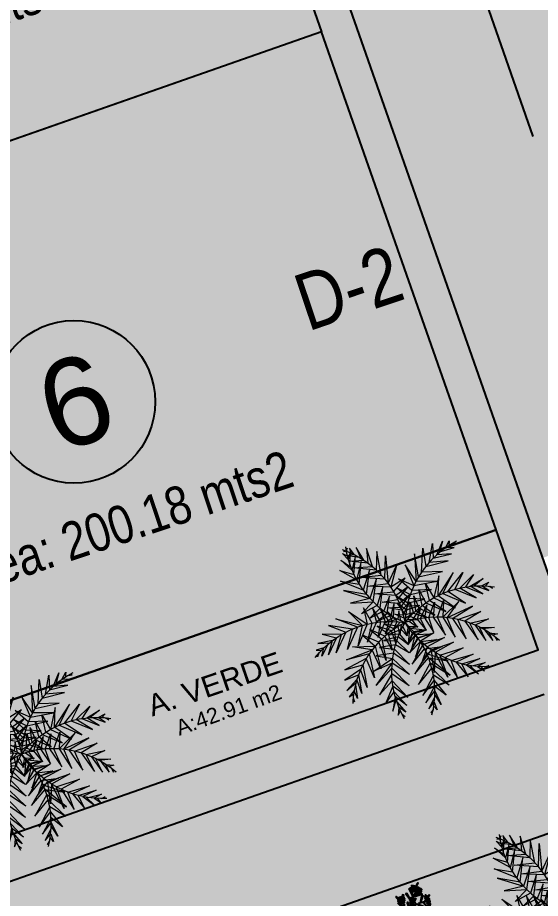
# Model space of a CAD drawing. Header units: millimetres. Extents: x 603733 to 1211550, y 1310999 to 2622648.
# Drawn here: x 605826.96 to 605838.99, y 1311095.22 to 1311115.49 of the extents above; entities that cross this region are included whole.
import ezdxf

# ---------------------------------------------------------------- set-up
doc = ezdxf.new("R2010")
doc.units = ezdxf.units.MM
for name, color, linetype in [('CVL_CUADCON_LIN', 8, 'Continuous'), ('FLORES', 7, 'Continuous'), ('MUEBLES', 1, 'Continuous'), ('PALME-1', 82, 'Continuous'), ('ROTULOS LOTES', 1, 'Continuous'), ('texto', 7, 'Continuous')]:
    doc.layers.add(name, color=color, linetype=linetype)
doc.styles.add('PUNTOS PI', font='arial.ttf', dxfattribs={"height": 2.75})
doc.styles.add('ROTULOS', font='arial.ttf', dxfattribs={"height": 3})
doc.styles.get("Standard").update_dxf_attribs({"font": 'arial.ttf'})
doc.styles.add('TSN - Arial Narrow', font='ARIALN.TTF')

# ---------------------------------------------------------------- blocks, each defined once
blk = doc.blocks.new('A$C48C97B70')
at = {"layer": 'PALME-1', "lineweight": 5}
for p, q in [((2.072, 6.54), (2.171, 6.533)), ((2.216, 6.497), (2.072, 6.54)), ((2.109, 6.384), (2.41, 6.325)), ((2.556, 6.176), (2.109, 6.384)), ((2.315, 6.6), (2.309, 6.418)), ((2.41, 6.325), (2.315, 6.6)), ((2.552, 6.547), (2.605, 6.122)), ((2.687, 6.026), (2.552, 6.547)), ((2.903, 6.407), (2.793, 5.89)), ((2.912, 5.72), (2.903, 6.407)), ((2.171, 6.148), (2.687, 6.026)), ((2.793, 5.89), (2.171, 6.148)), ((3.221, 6.198), (3.009, 5.561)), ((3.129, 5.334), (3.221, 6.198)), ((2.251, 5.877), (2.912, 5.72)), ((3.009, 5.561), (2.251, 5.877)), ((3.21, 5.152), (3.477, 5.948)), ((3.477, 5.948), (3.277, 4.976)), ((2.388, 5.472), (3.129, 5.334)), ((3.21, 5.152), (2.388, 5.472)), ((3.277, 4.976), (3.756, 5.506)), ((3.756, 5.506), (3.328, 4.818)), ((2.535, 5.1), (3.277, 4.976)), ((3.328, 4.818), (2.535, 5.1)), ((2.683, 4.767), (3.377, 4.635)), ((3.409, 4.484), (2.683, 4.767)), ((3.909, 4.977), (3.328, 4.818)), ((3.377, 4.635), (3.909, 4.977)), ((1.619, 4.431), (2.125, 3.798)), ((1.959, 3.803), (1.619, 4.431)), ((3.925, 4.65), (3.409, 4.484)), ((3.435, 4.33), (3.925, 4.65)), ((4.221, 3.864), (4.266, 4.448)), ((4.266, 4.448), (4.368, 3.915)), ((4.516, 3.959), (4.561, 4.59)), ((4.561, 4.59), (4.7, 4.004)), ((5.099, 4.709), (4.7, 4.004)), ((4.863, 4.035), (5.099, 4.709)), ((5.621, 4.675), (4.863, 4.035)), ((5.049, 4.06), (5.621, 4.675)), ((5.248, 4.076), (5.963, 4.571)), ((5.963, 4.571), (5.505, 4.079)), ((0.788, 4.157), (1.318, 3.745)), ((1.572, 3.782), (0.788, 4.157)), ((1.109, 4.315), (1.959, 3.803)), ((1.771, 3.798), (1.109, 4.315)), ((2.169, 4.399), (2.125, 3.798)), ((2.314, 3.783), (2.169, 4.399)), ((2.483, 4.305), (2.467, 3.763)), ((2.621, 3.736), (2.483, 4.305)), ((2.742, 4.179), (2.773, 3.702)), ((2.911, 3.665), (2.742, 4.179)), ((2.871, 4.392), (3.435, 4.33)), ((3.454, 4.176), (2.871, 4.392)), ((3.012, 4.138), (3.464, 4.032)), ((3.469, 3.911), (3.012, 4.138)), ((3.893, 4.364), (3.454, 4.176)), ((3.464, 4.032), (3.893, 4.364)), ((3.468, 3.739), (3.827, 4.113)), ((3.827, 4.113), (3.469, 3.911)), ((3.945, 3.747), (4.03, 4.282)), ((4.03, 4.282), (4.076, 3.806)), ((5.691, 4.07), (6.298, 4.391)), ((6.298, 4.391), (5.897, 4.047)), ((6.068, 4.019), (6.59, 4.15)), ((6.59, 4.15), (6.19, 3.993)), ((0.485, 3.926), (0.936, 3.651)), ((1.136, 3.706), (0.485, 3.926)), ((1.771, 3.798), (1.195, 3.13)), ((1.595, 3.144), (1.959, 3.803)), ((2.125, 3.798), (1.595, 3.144)), ((2.956, 4.034), (3.027, 3.628)), ((3.19, 3.57), (2.956, 4.034)), ((3.181, 3.857), (3.468, 3.739)), ((3.462, 3.617), (3.181, 3.857)), ((3.685, 3.61), (3.842, 4.104)), ((3.842, 4.104), (3.836, 3.693)), ((4.076, 3.806), (4.544, 3.399)), ((4.544, 3.399), (4.221, 3.864)), ((4.368, 3.915), (4.964, 3.413)), ((4.964, 3.413), (4.516, 3.959)), ((4.7, 4.004), (5.327, 3.442)), ((5.327, 3.442), (4.863, 4.035)), ((5.049, 4.06), (5.724, 3.492)), ((5.724, 3.492), (5.248, 4.076)), ((5.505, 4.079), (6.145, 3.565)), ((6.145, 3.565), (5.691, 4.07)), ((5.897, 4.047), (6.422, 3.625)), ((6.422, 3.625), (6.068, 4.019)), ((6.261, 3.976), (6.658, 3.683)), ((6.462, 3.919), (6.749, 3.967)), ((6.658, 3.683), (6.462, 3.919)), ((6.749, 3.967), (6.592, 3.874)), ((6.706, 3.831), (6.813, 3.725)), ((6.813, 3.725), (6.759, 3.809)), ((0.236, 3.642), (0.655, 3.551)), ((0.772, 3.596), (0.236, 3.642)), ((0.588, 3.523), (0.242, 3.171)), ((0.936, 3.651), (0.485, 3.15)), ((0.485, 3.15), (0.772, 3.596)), ((1.318, 3.745), (0.768, 3.135)), ((0.768, 3.135), (1.136, 3.706)), ((1.195, 3.13), (1.572, 3.782)), ((1.958, 3.173), (2.314, 3.783)), ((2.467, 3.763), (1.958, 3.173)), ((2.375, 3.225), (2.621, 3.736)), ((2.773, 3.702), (2.375, 3.225)), ((2.661, 3.273), (2.911, 3.665)), ((3.027, 3.628), (2.661, 3.273)), ((2.982, 3.339), (3.19, 3.57)), ((3.302, 3.524), (2.982, 3.339)), ((3.581, 3.546), (3.927, 3.415)), ((3.927, 3.415), (3.685, 3.61)), ((3.836, 3.693), (4.254, 3.401)), ((4.254, 3.401), (3.945, 3.747)), ((0.172, 3.309), (0.083, 3.188)), ((0.083, 3.188), (0.123, 3.278)), ((0.108, 3.437), (0.277, 3.37)), ((0.398, 3.434), (0.108, 3.437)), ((0.242, 3.171), (0.398, 3.434)), ((3.248, 3.258), (2.731, 3.212)), ((2.731, 3.212), (3.134, 3.129)), ((3.387, 2.981), (3.248, 3.258)), ((3.333, 3.347), (3.387, 2.981)), ((3.534, 3.189), (3.34, 2.708)), ((3.494, 3.304), (3.845, 3.186)), ((3.845, 3.186), (3.534, 3.189)), ((2.305, 2.87), (2.804, 2.657)), ((2.885, 2.79), (2.305, 2.87)), ((2.517, 3.065), (2.973, 2.919)), ((3.058, 3.034), (2.517, 3.065)), ((2.973, 2.919), (3.27, 2.374)), ((3.331, 2.658), (3.058, 3.034)), ((3.134, 3.129), (3.331, 2.658)), ((3.34, 2.708), (3.598, 3.029)), ((3.647, 2.918), (3.373, 2.451)), ((3.598, 3.029), (4.106, 2.989)), ((4.106, 2.989), (3.647, 2.918)), ((2.103, 2.613), (2.646, 2.352)), ((2.729, 2.522), (2.103, 2.613)), ((2.804, 2.657), (3.166, 1.967)), ((3.27, 2.374), (2.885, 2.79)), ((3.373, 2.451), (3.71, 2.789)), ((3.785, 2.652), (3.45, 2.173)), ((3.71, 2.789), (4.331, 2.805)), ((4.331, 2.805), (3.785, 2.652)), ((1.871, 2.113), (2.646, 2.352)), ((2.646, 2.352), (3.06, 1.619)), ((3.166, 1.967), (2.729, 2.522)), ((3.45, 2.173), (3.866, 2.519)), ((3.953, 2.391), (3.586, 1.876)), ((3.586, 1.876), (4.066, 2.239)), ((3.866, 2.519), (4.646, 2.527)), ((3.926, 1.441), (4.066, 2.239)), ((4.646, 2.527), (3.953, 2.391)), ((4.066, 2.239), (4.908, 2.274)), ((4.908, 2.274), (4.172, 2.112)), ((1.792, 1.596), (2.581, 2.199)), ((2.516, 2.023), (1.792, 1.596)), ((2.581, 2.199), (1.871, 2.113)), ((2.516, 2.023), (2.926, 1.242)), ((3.06, 1.619), (2.581, 2.199)), ((4.172, 2.112), (3.926, 1.441)), ((4.35, 1.136), (4.172, 2.112)), ((4.3, 1.974), (5.183, 1.983)), ((4.3, 1.974), (4.35, 1.136)), ((5.183, 1.983), (4.444, 1.835)), ((2.457, 1.832), (1.821, 1.24)), ((1.821, 1.24), (2.399, 1.582)), ((2.399, 1.582), (2.764, 0.846)), ((2.926, 1.242), (2.457, 1.832)), ((4.444, 1.835), (4.68, 0.999)), ((4.68, 0.999), (4.639, 1.669)), ((4.639, 1.669), (5.461, 1.659)), ((5.461, 1.659), (4.789, 1.558)), ((2.369, 1.398), (1.925, 0.874)), ((2.764, 0.846), (2.369, 1.398)), ((4.789, 1.558), (5.053, 0.924)), ((5.053, 0.924), (4.963, 1.444)), ((4.963, 1.444), (5.636, 1.437)), ((5.636, 1.437), (5.112, 1.358)), ((5.112, 1.358), (5.431, 0.925)), ((5.431, 0.925), (5.223, 1.3)), ((5.289, 1.268), (5.782, 1.241)), ((1.925, 0.874), (2.347, 1.192)), ((2.338, 1.019), (2.097, 0.538)), ((2.647, 0.589), (2.338, 1.019)), ((2.347, 1.192), (2.647, 0.589)), ((5.782, 1.241), (5.48, 1.184)), ((5.48, 1.184), (5.67, 0.964)), ((5.67, 0.964), (5.609, 1.136)), ((5.724, 1.097), (5.874, 1.11)), ((5.874, 1.11), (5.78, 1.08)), ((2.097, 0.538), (2.337, 0.894)), ((2.338, 0.821), (2.539, 0.37)), ((2.351, 0.612), (2.242, 0.343)), ((2.242, 0.343), (2.366, 0.476)), ((2.539, 0.37), (2.351, 0.612)), ((2.384, 0.355), (2.464, 0.229)), ((2.464, 0.229), (2.394, 0.298))]:
    blk.add_line(p, q, dxfattribs=at)
for points in [[(2.155, 6.219), (2.027, 6.48), (2.16, 6.356)], [(2.156, 6.01), (2.325, 6.474), (2.155, 6.219)], [(2.17, 6.478), (2.241, 6.61), (2.176, 6.535)], [(2.17, 5.812), (1.897, 6.276), (2.16, 5.937)], [(2.191, 5.641), (2.448, 6.263), (2.17, 5.812)], [(2.271, 5.255), (2.584, 6.015), (2.227, 5.436)], [(2.227, 5.436), (1.748, 5.928), (2.191, 5.641)], [(4.393, 4.884), (4.496, 5.717), (4.256, 4.754)], [(4.545, 5.014), (4.834, 5.833), (4.75, 5.166)], [(4.907, 5.267), (5.211, 5.884), (5.087, 5.37)], [(5.242, 5.447), (5.588, 5.859), (5.357, 5.498)], [(5.621, 5.597), (5.824, 5.804), (5.752, 5.637)], [(2.346, 5.01), (1.67, 5.556), (2.271, 5.255)], [(2.418, 4.824), (2.773, 5.631), (2.346, 5.01)], [(4.256, 4.754), (4.053, 5.439), (4.142, 4.634)], [(5.087, 5.37), (5.76, 5.335), (5.242, 5.447)], [(5.424, 5.526), (5.918, 5.521), (5.621, 5.597)], [(5.87, 5.669), (6.018, 5.646), (5.926, 5.682)], [(2.418, 4.824), (1.666, 5.198), (2.495, 4.652)], [(2.57, 4.504), (2.932, 5.265), (2.495, 4.652)], [(4.75, 5.166), (5.571, 5.125), (4.907, 5.267)], [(2.749, 4.211), (3.062, 4.925), (2.665, 4.34)], [(4.019, 4.489), (3.686, 5.027), (4.142, 4.634)], [(4.142, 4.634), (4.98, 4.546), (4.256, 4.754)], [(4.393, 4.884), (5.273, 4.819), (4.545, 5.014)], [(2.495, 4.652), (1.781, 4.688), (2.57, 4.504)], [(2.665, 4.34), (2.047, 4.205), (2.57, 4.504)], [(2.936, 3.961), (3.195, 4.526), (2.84, 4.084)], [(3.681, 3.983), (3.437, 4.467), (3.752, 4.108)], [(3.836, 4.239), (3.531, 4.739), (3.925, 4.367)], [(3.925, 4.367), (4.703, 4.31), (4.019, 4.489)], [(2.84, 4.084), (2.267, 3.963), (2.749, 4.211)], [(3.112, 3.763), (3.275, 4.247), (3.03, 3.852)], [(3.551, 3.72), (3.388, 4.212), (3.624, 3.876)], [(3.752, 4.108), (4.371, 4.052), (3.836, 4.239)], [(3.03, 3.852), (2.492, 3.783), (2.936, 3.961)], [(3.325, 3.56), (3.354, 3.929), (3.235, 3.642)], [(3.624, 3.876), (4.134, 3.884), (3.681, 3.983)], [(4.023, 3.434), (4.383, 3.838), (4.165, 3.413)], [(4.318, 3.383), (4.671, 3.85), (4.469, 3.347)], [(4.618, 3.304), (4.996, 3.811), (4.797, 3.243)], [(2.614, 3.199), (2.169, 3.579), (2.474, 3.131)], [(2.892, 3.311), (2.453, 3.629), (2.757, 3.26)], [(3.173, 3.397), (2.712, 3.637), (3.007, 3.35)], [(3.235, 3.642), (2.716, 3.653), (3.112, 3.763)], [(3.504, 3.607), (3.861, 3.703), (3.551, 3.72)], [(3.73, 3.458), (4.128, 3.79), (3.902, 3.447)], [(4.951, 3.181), (5.513, 3.622), (4.797, 3.243)], [(2.039, 2.865), (1.395, 3.175), (2.176, 2.959)], [(2.338, 3.057), (1.86, 3.471), (2.176, 2.959)], [(2.757, 3.26), (2.714, 2.641), (2.614, 3.199)], [(3.007, 3.35), (2.918, 2.847), (2.892, 3.311)], [(3.291, 3.426), (3.14, 3.089), (3.173, 3.397)], [(3.524, 3.316), (3.359, 2.985), (3.577, 3.207)], [(3.577, 3.207), (4.054, 3.003), (3.645, 3.048)], [(3.608, 3.461), (3.828, 3.163), (3.73, 3.458)], [(3.902, 3.447), (4.096, 2.975), (4.023, 3.434)], [(4.165, 3.413), (4.34, 2.817), (4.318, 3.383)], [(4.469, 3.347), (4.701, 2.603), (4.618, 3.304)], [(4.797, 3.243), (5.023, 2.432), (4.951, 3.181)], [(5.122, 3.102), (5.935, 3.312), (4.951, 3.181)], [(1.889, 2.751), (1.05, 2.782), (2.039, 2.865)], [(2.176, 2.959), (2.13, 2.118), (2.039, 2.865)], [(2.474, 3.131), (2.407, 2.354), (2.338, 3.057)], [(3.645, 3.048), (3.314, 2.661), (3.689, 2.935)], [(3.689, 2.935), (4.213, 2.799), (3.735, 2.799)], [(5.122, 3.102), (5.384, 2.259), (5.298, 3.008)], [(5.298, 3.008), (6.166, 3.04), (5.516, 2.873)], [(5.516, 2.873), (5.778, 2.094), (5.667, 2.764)], [(1.737, 2.622), (0.883, 2.467), (1.554, 2.443)], [(1.889, 2.751), (1.814, 1.872), (1.737, 2.622)], [(3.735, 2.799), (3.284, 2.372), (3.778, 2.649)], [(3.778, 2.649), (4.355, 2.548), (3.815, 2.498)], [(5.667, 2.764), (6.352, 2.708), (5.829, 2.634)], [(5.829, 2.634), (6.043, 1.995), (5.957, 2.518)], [(1.429, 2.305), (0.772, 2.102), (1.299, 2.143)], [(1.554, 2.443), (1.465, 1.626), (1.429, 2.305)], [(3.815, 2.498), (3.259, 1.952), (3.845, 2.347)], [(3.845, 2.347), (4.468, 2.241), (3.872, 2.159)], [(5.957, 2.518), (6.468, 2.348), (6.047, 2.431)], [(6.097, 2.378), (6.274, 1.917), (6.236, 2.221)], [(6.236, 2.221), (6.503, 2.108), (6.321, 2.114)], [(1.198, 2.002), (0.737, 1.726), (1.13, 1.897)], [(1.299, 2.143), (1.227, 1.473), (1.198, 2.002)], [(3.872, 2.159), (3.253, 1.588), (3.887, 1.994)], [(3.887, 1.994), (4.536, 1.694), (3.872, 2.159)], [(3.895, 1.806), (4.452, 1.178), (3.887, 1.994)], [(6.394, 2.016), (6.426, 1.87), (6.427, 1.969)], [(0.99, 1.652), (0.753, 1.484), (0.93, 1.529)], [(1.092, 1.835), (1.018, 1.347), (0.99, 1.652)], [(3.895, 1.806), (3.264, 1.188), (3.891, 1.606)], [(3.891, 1.606), (4.315, 0.848), (3.87, 1.351)], [(0.88, 1.418), (0.879, 1.268), (0.858, 1.364)], [(3.87, 1.351), (3.296, 0.762), (3.843, 1.166)], [(3.8, 0.963), (3.329, 0.481), (3.756, 0.796)], [(3.843, 1.166), (4.104, 0.531), (3.8, 0.963)], [(3.756, 0.796), (3.836, 0.264), (3.718, 0.676)], [(3.694, 0.607), (3.365, 0.24), (3.618, 0.413)], [(3.618, 0.413), (3.639, 0.123), (3.562, 0.288)], [(3.507, 0.179), (3.392, 0.083), (3.48, 0.128)]]:
    blk.add_lwpolyline(points, dxfattribs=at)
for centre, start, end in [((5.589, 6.144), 171.0105, 231.4464), ((6.694, 2.334), 100.4762, 160.9122), ((4.041, 0.074), 99.9493, 160.3853), ((0.46, 1.763), 329.1163, 29.5523), ((3.594, 0.025), 32.0006, 92.4366)]:
    blk.add_arc(centre, 3.435, start, end, dxfattribs=at)
at = {"layer": 'PALME-1', "lineweight": 5, "extrusion": (0, 0, -1)}
for centre, major_axis, start_param, end_param in [((0.035, 3.843), (2.429, 2.429), -0.156897, 0.89791), ((5.421, 0.645), (-2.429, 2.429), 0.173647, 1.228454), ((1.947, 0.368), (-2.429, 2.429), 0.182844, 1.237651), ((5.771, 0.927), (2.429, 2.429), 3.700109, 4.754916), ((6.759, 4.372), (-2.429, 2.429), 4.173367, 5.228174)]:
    blk.add_ellipse(centre, major_axis=major_axis, ratio=1, start_param=start_param, end_param=end_param, dxfattribs=at)
blk = doc.blocks.new('FLORES-1')
at = {"color": 86, "linetype": 'Continuous'}
for p, q in [((0.05, 0.385), (0.045, 0.422)), ((0.05, 0.382), (0.061, 0.281)), ((0.054, 0.385), (0.068, 0.419)), ((0.23, 0.294), (0.188, 0.231)), ((-0.188, 0.272), (-0.183, 0.181)), ((-0.183, 0.181), (-0.159, 0.155)), ((-0.159, 0.155), (-0.182, 0.283)), ((0.056, 0.146), (-0.002, 0.01)), ((-0.141, 0.099), (-0.027, -0.013)), ((-0.074, 0.088), (-0.105, 0.101)), ((-0.064, 0.077), (-0.101, 0.09)), ((0.168, 0.017), (0.07, -0.012)), ((0.168, 0.017), (0.196, 0.029))]:
    blk.add_line(p, q, dxfattribs=at)
at = {"color": 1, "linetype": 'Continuous'}
for p, q in [((-0.183, 0.183), (-0.196, 0.169)), ((0.056, 0.146), (0.064, 0.192)), ((0.069, 0.177), (0.069, 0.199))]:
    blk.add_line(p, q, dxfattribs=at)
for points in [[(0.084, 0.441), (0.152, 0.44), (0.085, 0.447), (0.124, 0.455), (0.072, 0.453), (0.087, 0.468), (0.06, 0.456), (0.064, 0.474), (0.051, 0.456), (0.05, 0.474), (0.045, 0.457), (0.036, 0.47), (0.04, 0.457), (0.023, 0.465), (0.033, 0.457), (0.015, 0.47), (0.017, 0.454), (-0.001, 0.459), (0.011, 0.451), (-0.017, 0.462), (-0.001, 0.45), (-0.035, 0.448), (-0.004, 0.442), (-0.047, 0.437), (0.006, 0.44), (-0.037, 0.419), (0.016, 0.439), (-0.004, 0.418), (0.022, 0.443), (0.016, 0.409), (0.033, 0.442), (0.036, 0.418), (0.042, 0.442), (0.05, 0.41), (0.048, 0.441), (0.076, 0.417), (0.065, 0.439), (0.107, 0.412), (0.074, 0.44), (0.127, 0.42), (0.089, 0.442)], [(-0.157, 0.318), (-0.107, 0.327), (-0.161, 0.329), (-0.128, 0.346), (-0.163, 0.335), (-0.148, 0.355), (-0.167, 0.338), (-0.169, 0.36), (-0.176, 0.339), (-0.18, 0.36), (-0.181, 0.338), (-0.191, 0.359), (-0.192, 0.336), (-0.209, 0.354), (-0.2, 0.336), (-0.227, 0.342), (-0.209, 0.328), (-0.239, 0.333), (-0.212, 0.32), (-0.244, 0.321), (-0.209, 0.317), (-0.238, 0.301), (-0.202, 0.317), (-0.228, 0.286), (-0.194, 0.311), (-0.202, 0.277), (-0.182, 0.31), (-0.176, 0.275), (-0.173, 0.31), (-0.152, 0.282), (-0.163, 0.32), (-0.123, 0.296), (-0.161, 0.315)], [(0.271, 0.347), (0.243, 0.307), (0.28, 0.334), (0.258, 0.297), (0.289, 0.324), (0.268, 0.282), (0.294, 0.316), (0.29, 0.273), (0.305, 0.315), (0.317, 0.258), (0.315, 0.304), (0.35, 0.265), (0.327, 0.307), (0.374, 0.287), (0.344, 0.313), (0.369, 0.309), (0.332, 0.326), (0.352, 0.33), (0.324, 0.336), (0.331, 0.347), (0.316, 0.346), (0.319, 0.362), (0.304, 0.362), (0.306, 0.384), (0.293, 0.373), (0.294, 0.392), (0.278, 0.386), (0.273, 0.409), (0.265, 0.386), (0.251, 0.419), (0.262, 0.377), (0.224, 0.401), (0.259, 0.375), (0.21, 0.378), (0.259, 0.367), (0.215, 0.357), (0.268, 0.358), (0.22, 0.342), (0.271, 0.351), (0.226, 0.329), (0.266, 0.341)], [(-0.161, 0.17), (-0.138, 0.187), (-0.16, 0.156), (-0.125, 0.173), (-0.153, 0.149), (-0.107, 0.154), (-0.149, 0.14), (-0.102, 0.131), (-0.151, 0.128), (-0.104, 0.11), (-0.151, 0.116), (-0.105, 0.094), (-0.159, 0.11), (-0.131, 0.072), (-0.17, 0.108), (-0.151, 0.054), (-0.173, 0.105), (-0.174, 0.045), (-0.182, 0.107), (-0.196, 0.04), (-0.198, 0.11), (-0.221, 0.046), (-0.215, 0.11), (-0.243, 0.051), (-0.228, 0.109), (-0.27, 0.068), (-0.238, 0.119), (-0.29, 0.093), (-0.248, 0.129), (-0.305, 0.123), (-0.257, 0.144), (-0.311, 0.148), (-0.257, 0.153), (-0.304, 0.169), (-0.253, 0.161), (-0.287, 0.186), (-0.248, 0.17), (-0.262, 0.201), (-0.24, 0.176), (-0.237, 0.213), (-0.23, 0.179), (-0.217, 0.217), (-0.218, 0.176), (-0.199, 0.215), (-0.205, 0.178), (-0.188, 0.215), (-0.195, 0.173)], [(-0.177, 0.172), (-0.183, 0.168), (-0.179, 0.175)], [(-0.169, 0.164), (-0.172, 0.161), (-0.169, 0.165)], [(-0.166, 0.196), (-0.161, 0.206), (-0.167, 0.2)], [(-0.161, 0.176), (-0.147, 0.195), (-0.163, 0.183)], [(0.079, 0.181), (0.071, 0.145), (0.07, 0.173)], [(0.081, 0.193), (0.082, 0.199), (0.083, 0.195)], [(0.099, 0.195), (0.086, 0.154), (0.085, 0.185)], [(0.149, 0.231), (0.179, 0.239), (0.147, 0.224), (0.194, 0.21), (0.144, 0.217), (0.19, 0.193), (0.15, 0.195), (0.17, 0.167), (0.12, 0.192), (0.135, 0.159), (0.112, 0.2), (0.11, 0.152), (0.101, 0.196)], [(0.225, 0.069), (0.258, 0.082), (0.237, 0.065), (0.264, 0.069), (0.237, 0.056), (0.266, 0.058), (0.237, 0.05), (0.272, 0.045), (0.243, 0.04), (0.273, 0.027), (0.245, 0.035), (0.257, 0.006), (0.236, 0.028), (0.245, -0.007), (0.232, 0.025), (0.222, -0.015), (0.224, 0.023), (0.2, -0.002), (0.211, 0.024), (0.176, 0.009), (0.206, 0.034), (0.159, 0.034), (0.197, 0.043), (0.157, 0.052), (0.192, 0.054), (0.163, 0.077), (0.196, 0.063), (0.188, 0.095), (0.202, 0.068), (0.213, 0.106), (0.218, 0.075), (0.244, 0.104), (0.229, 0.067)]]:
    blk.add_lwpolyline(points, dxfattribs=at)
at = {"color": 50, "linetype": 'Continuous'}
for points in [[(0.043, 0.454), (0.04, 0.455), (0.029, 0.455), (0.02, 0.453), (0.007, 0.451), (-0.004, 0.448), (-0.008, 0.445), (-0.004, 0.442), (0.015, 0.441), (0.033, 0.442), (0.055, 0.441), (0.069, 0.441), (0.084, 0.443), (0.081, 0.452), (0.067, 0.455), (0.053, 0.455), (0.039, 0.453)], [(-0.161, 0.317), (-0.16, 0.319), (-0.16, 0.324), (-0.162, 0.328), (-0.169, 0.335), (-0.171, 0.336), (-0.182, 0.337), (-0.192, 0.335), (-0.203, 0.327), (-0.207, 0.32), (-0.204, 0.314), (-0.198, 0.311), (-0.188, 0.312), (-0.178, 0.313), (-0.167, 0.315), (-0.159, 0.317)], [(0.278, 0.38), (0.271, 0.381), (0.263, 0.378), (0.262, 0.372), (0.268, 0.362), (0.275, 0.351), (0.288, 0.337), (0.301, 0.321), (0.317, 0.307), (0.326, 0.313), (0.322, 0.329), (0.315, 0.34), (0.307, 0.35), (0.294, 0.366), (0.28, 0.377)], [(0.117, 0.232), (0.11, 0.234), (0.1, 0.236), (0.088, 0.236), (0.074, 0.234), (0.063, 0.228), (0.054, 0.219), (0.051, 0.211), (0.054, 0.204), (0.063, 0.201), (0.08, 0.2), (0.086, 0.199)], [(0.104, 0.197), (0.108, 0.196), (0.124, 0.195), (0.137, 0.199), (0.144, 0.211), (0.139, 0.22), (0.136, 0.222)], [(0.231, 0.049), (0.23, 0.053), (0.227, 0.057), (0.219, 0.062), (0.207, 0.062), (0.2, 0.056), (0.204, 0.049), (0.207, 0.041), (0.214, 0.031), (0.224, 0.03), (0.232, 0.031), (0.237, 0.039), (0.234, 0.048), (0.23, 0.052)]]:
    blk.add_lwpolyline(points, dxfattribs=at)
at = {"color": 86, "linetype": 'Continuous'}
for points in [[(0.102, 0.471), (0.12, 0.499), (0.122, 0.485), (0.114, 0.464)], [(-0.219, 0.287), (-0.27, 0.256), (-0.269, 0.243), (-0.208, 0.289)], [(-0.217, 0.356), (-0.235, 0.368), (-0.251, 0.364), (-0.223, 0.355)], [(-0.17, 0.299), (-0.144, 0.266), (-0.019, -0.02)], [(-0.136, 0.247), (-0.09, 0.317), (-0.09, 0.296), (-0.132, 0.248)], [(0.062, 0.261), (-0.009, 0.344), (-0.042, 0.357), (0.067, 0.244)], [(0.041, 0.367), (-0.039, 0.398), (-0.032, 0.385), (0.038, 0.363)], [(0.078, 0.41), (0.053, 0.382)], [(0.06, 0.318), (0.146, 0.399), (0.146, 0.372), (0.056, 0.312)], [(0.194, 0.245), (0.178, 0.395), (0.192, 0.388), (0.198, 0.257), (0.217, 0.334), (0.218, 0.299), (0.203, 0.259)], [(0.333, 0.356), (0.368, 0.404), (0.371, 0.393), (0.338, 0.35)], [(-0.3, 0.135), (-0.385, 0.181), (-0.363, 0.19), (-0.305, 0.159)], [(-0.104, 0.181), (-0.069, 0.258), (-0.065, 0.242), (-0.102, 0.175)], [(-0.071, 0.106), (-0.022, 0.181), (-0.019, 0.155), (-0.068, 0.101)], [(0.024, 0.093), (-0.016, 0.254), (-0.03, 0.244), (0.026, 0.082)], [(0.062, 0.168), (0.163, 0.241), (0.154, 0.275), (0.06, 0.167)], [(0.179, 0.183), (0.282, 0.17), (0.286, 0.151), (0.178, 0.18)], [(0.196, 0.245), (0.339, 0.231), (0.342, 0.253), (0.198, 0.247)], [(-0.223, 0.04), (-0.262, -0.01), (-0.273, -0.009), (-0.233, 0.049)], [(-0.078, 0.029), (-0.159, 0.014), (-0.167, 0.003), (-0.073, 0.029)], [(0.004, -0.008), (-0.032, 0.064), (-0.046, 0.045), (0.001, -0.001)], [(-0.003, 0.006), (0.12, -0.041), (0.116, -0.073), (0.006, -0.002)], [(0, 0.014), (0.133, 0.064), (0.132, 0.042), (0.004, 0.013)], [(0.044, 0.117), (0.149, 0.129), (0.134, 0.111), (0.045, 0.114)], [(0.129, 0.002), (0.184, -0.022), (0.193, -0.017), (0.134, 0.002)], [(0.262, 0.015), (0.304, -0.01), (0.288, -0.016), (0.26, 0.004)], [(0.264, 0.078), (0.276, 0.111), (0.287, 0.094), (0.268, 0.079)], [(-0.019, -0.02), (-0.132, -0.038), (-0.144, -0.059), (-0.021, -0.02)], [(0.01, -0.004), (-0.054, -0.123), (-0.011, -0.107), (0.004, -0.008)], [(0.006, -0.002), (0.047, -0.107), (0.08, -0.101), (0.01, -0.004)]]:
    blk.add_lwpolyline(points, dxfattribs=at)
at = {"color": 50, "linetype": 'Continuous'}
blk.add_lwpolyline([(-0.175, 0.155), (-0.175, 0.155), (-0.179, 0.155), (-0.183, 0.156), (-0.186, 0.157), (-0.188, 0.159), (-0.19, 0.16), (-0.192, 0.161), (-0.195, 0.162), (-0.205, 0.167), (-0.215, 0.171), (-0.232, 0.17), (-0.243, 0.162), (-0.249, 0.153), (-0.246, 0.139), (-0.236, 0.123), (-0.222, 0.119), (-0.202, 0.116), (-0.186, 0.113), (-0.165, 0.111), (-0.156, 0.13), (-0.161, 0.146)], close=True, dxfattribs=at)
blk = doc.blocks.new('arbusto5')
at = {"layer": 'FLORES'}
blk.add_blockref('FLORES-1', (0.144, 0.059), dxfattribs=at)

msp = doc.modelspace()

# ---------------------------------------------------------------- hatches: boundary and pattern name
at = {"true_color": 0x636466}
h = msp.add_hatch(color=251, dxfattribs=at)
h.dxf.hatch_style = 1
h.paths.add_polyline_path([(605827.42, 1311133.797), (605830.505, 1311124.991), (605833.95, 1311115.163), (605837.968, 1311103.698), (605838.934, 1311100.941), (605825.397, 1311096.196), (605825.954, 1311095.322), (605839.077, 1311099.921, 0.411644), (605839.662, 1311101.276), (605828.228, 1311133.902, 0.406373), (605826.693, 1311134.601), (605825.108, 1311134.046, -0.4159), (605823.846, 1311134.506), (605817.819, 1311151.634), (605817.063, 1311151.359), (605820.395, 1311141.931), (605823.702, 1311132.493)])
at = {"true_color": 0xebebeb}
h = msp.add_hatch(color=7, dxfattribs=at)
h.dxf.hatch_style = 1
h.paths.add_polyline_path([(605839.038, 1311103.056), (605844.703, 1311105.041), (605834.543, 1311134.032), (605828.878, 1311132.047)])
h.paths.add_polyline_path([(605836.559, 1311122.498), (605839.547, 1311114.13), (605840.442, 1311114.45), (605837.455, 1311122.818)], flags=24)
at = {"true_color": 0xafd9aa}
h = msp.add_hatch(color=9, dxfattribs=at)
h.dxf.hatch_style = 1
h.paths.add_polyline_path([(605833.95, 1311115.163), (605830.505, 1311124.991), (605811.175, 1311118.215), (605814.262, 1311113.477, -0.595438), (605815.083, 1311113.032, -0.254092), (605814.841, 1311112.586), (605817.016, 1311109.233)])
h = msp.add_hatch(color=9, dxfattribs=at)
h.dxf.hatch_style = 1
h.paths.add_polyline_path([(605833.95, 1311115.163), (605817.038, 1311109.236), (605819.285, 1311105.736), (605820.862, 1311103.305, -0.594779), (605821.682, 1311102.86, -0.256274), (605821.436, 1311102.411), (605823.784, 1311098.726), (605837.968, 1311103.698)])
at = {"true_color": 0xebebeb}
h = msp.add_hatch(color=7, dxfattribs=at)
h.dxf.hatch_style = 1
h.paths.add_polyline_path([(605859.845, 1311107.204), (605846.644, 1311102.576, -0.39324), (605845.351, 1311103.19), (605839.687, 1311101.205, -0.39076), (605839.077, 1311099.921), (605825.954, 1311095.322), (605827.643, 1311092.671), (605832.217, 1311094.275), (605833.161, 1311094.606), (605839.29, 1311096.755, -0.414723), (605840.567, 1311096.145), (605841.093, 1311094.643, -0.415935), (605840.482, 1311093.363), (605835.274, 1311091.537), (605832.444, 1311090.544), (605829.627, 1311089.556), (605829.695, 1311089.449), (605831.314, 1311086.909), (605863.058, 1311098.04)])
h.paths.add_polyline_path([(605859.338, 1311102.41, -1), (605859.669, 1311101.466), (605848.867, 1311097.679, -1), (605848.537, 1311098.623)], flags=16)
h.paths.add_polyline_path([(605828.089, 1311093.794), (605828.224, 1311093.511), (605827.387, 1311094.057), (605827.494, 1311095.05), (605827.628, 1311094.767), (605827.791, 1311094.844), (605828.252, 1311093.872)], flags=16)
h.paths.add_polyline_path([(605828.791, 1311094.003), (605828.269, 1311095.201), (605827.93, 1311095.053), (605828.452, 1311093.856)], flags=24)
h.paths.add_polyline_path([(605830.585, 1311088.982), (605831.327, 1311087.443), (605831.649, 1311087.598), (605830.906, 1311089.137)], flags=24)
at = {"true_color": 0xf8f6af}
h = msp.add_hatch(color=51, dxfattribs=at)
h.dxf.hatch_style = 1
h.paths.add_polyline_path([(605823.784, 1311098.726), (605825.397, 1311096.196), (605838.934, 1311100.941), (605837.968, 1311103.698)])
h.paths.add_polyline_path([(605830.671, 1311098.751), (605833.229, 1311099.676), (605832.98, 1311100.365), (605830.422, 1311099.441)], flags=24)
h.paths.add_polyline_path([(605830.041, 1311099.112), (605833.313, 1311100.235), (605832.983, 1311101.195), (605829.712, 1311100.072)], flags=24)
h = msp.add_hatch(color=51, dxfattribs=at)
h.dxf.hatch_style = 1
h.paths.add_polyline_path([(605833.161, 1311094.606), (605833.504, 1311093.608), (605834.444, 1311093.951), (605835.274, 1311091.537), (605840.482, 1311093.363, 0.412416), (605841.097, 1311094.632), (605840.567, 1311096.145, 0.414723), (605839.29, 1311096.755)])
h.paths.add_polyline_path([(605835.05, 1311092.833), (605837.862, 1311093.852), (605837.587, 1311094.61), (605834.775, 1311093.59)], flags=24)

# ---------------------------------------------------------------- linework, layer by layer
for p, q in [((605839.687, 1311101.205), (605828.228, 1311133.902)), ((605837.172, 1311117.442), (605838.816, 1311112.751)), ((605833.95, 1311115.163), (605817.019, 1311109.229)), ((605825.954, 1311095.322), (605839.077, 1311099.921)), ((605833.161, 1311094.606), (605839.29, 1311096.755))]:
    msp.add_line(p, q)
for points in [[(605833.95, 1311115.163), (605817.019, 1311109.229), (605814.552, 1311113.032), (605811.175, 1311118.215), (605830.505, 1311124.991), (605833.95, 1311115.163)], [(605837.968, 1311103.698), (605823.784, 1311098.726), (605825.397, 1311096.196), (605838.934, 1311100.941), (605837.968, 1311103.698)]]:
    msp.add_lwpolyline(points)
at = {"color": 1}
msp.add_circle((605828.253, 1311106.646), 1.872, dxfattribs=at)
at = {"layer": 'CVL_CUADCON_LIN', "color": 18, "ltscale": 0.5, "true_color": 0x000000, "flags": 128}
msp.add_lwpolyline([(605837.968, 1311103.698), (605833.95, 1311115.163), (605817.035, 1311109.24), (605823.784, 1311098.726), (605837.968, 1311103.698)], dxfattribs=at)

# ---------------------------------------------------------------- block references
at = {"layer": 'MUEBLES', "linetype": 'Continuous', "xscale": -1.417112015813753, "yscale": 1.417112015653547, "zscale": 1.417112015818895, "rotation": 292.0945269993258}
msp.add_blockref('arbusto5', (605835.842, 1311094.65), dxfattribs=at)
at = {"layer": 'PALME-1', "xscale": -0.6407901816258526, "yscale": 0.6407901816258526, "zscale": 0.6407901816258526, "rotation": 61.92829961941003}
for p in [(605838.866, 1311102.475), (605830.039, 1311099.447), (605842.4, 1311095.855)]:
    msp.add_blockref('A$C48C97B70', p, dxfattribs=at)

# ---------------------------------------------------------------- texts
at = {"color": 0, "linetype": 'Continuous', "lineweight": 25, "ltscale": 0.1, "attachment_point": 1, "rotation": 18.5755, "style": 'TSN - Arial Narrow'}
for s, insert, char_height, width in [('\\pi-2.62211,l4.37019,t4.37019;Area: 200.045 mts2', (605817.903, 1311113.31), 0.87404, 14.13316), ('D-2', (605833.217, 1311109.505), 1.3111, 21.19973), ('\\pi-2.62211,l4.37019,t4.37019;Area: 200.18 mts2', (605823.679, 1311102.388), 0.87404, 14.13316)]:
    msp.add_mtext(s, dxfattribs=dict(at, insert=insert, char_height=char_height, width=width))
at = {"color": 30, "true_color": 0xf26722, "insert": (605831.493, 1311100.155), "char_height": 0.4925, "width": 4.64313, "attachment_point": 5, "rotation": 18.9389}
msp.add_mtext('A. VERDE', dxfattribs=at)
at = {"color": 5, "insert": (605831.813, 1311099.557), "char_height": 0.35564, "attachment_point": 5, "rotation": 19.8701}
msp.add_mtext('{\\C7;A:42.91 m2}', dxfattribs=at)
at = {"layer": 'ROTULOS LOTES', "color": 18, "true_color": 0x000000, "style": 'ROTULOS'}
msp.add_text('6', height=2.014, rotation=18.5755, dxfattribs=at).set_placement((605827.863, 1311105.449))
at = {"layer": 'texto', "color": 0, "style": 'PUNTOS PI'}
msp.add_text('CALLE SECUNDARIA', height=0.61305, rotation=289.6462, dxfattribs=at).set_placement((605836.772, 1311122.406))

doc.saveas('drawing.dxf')
